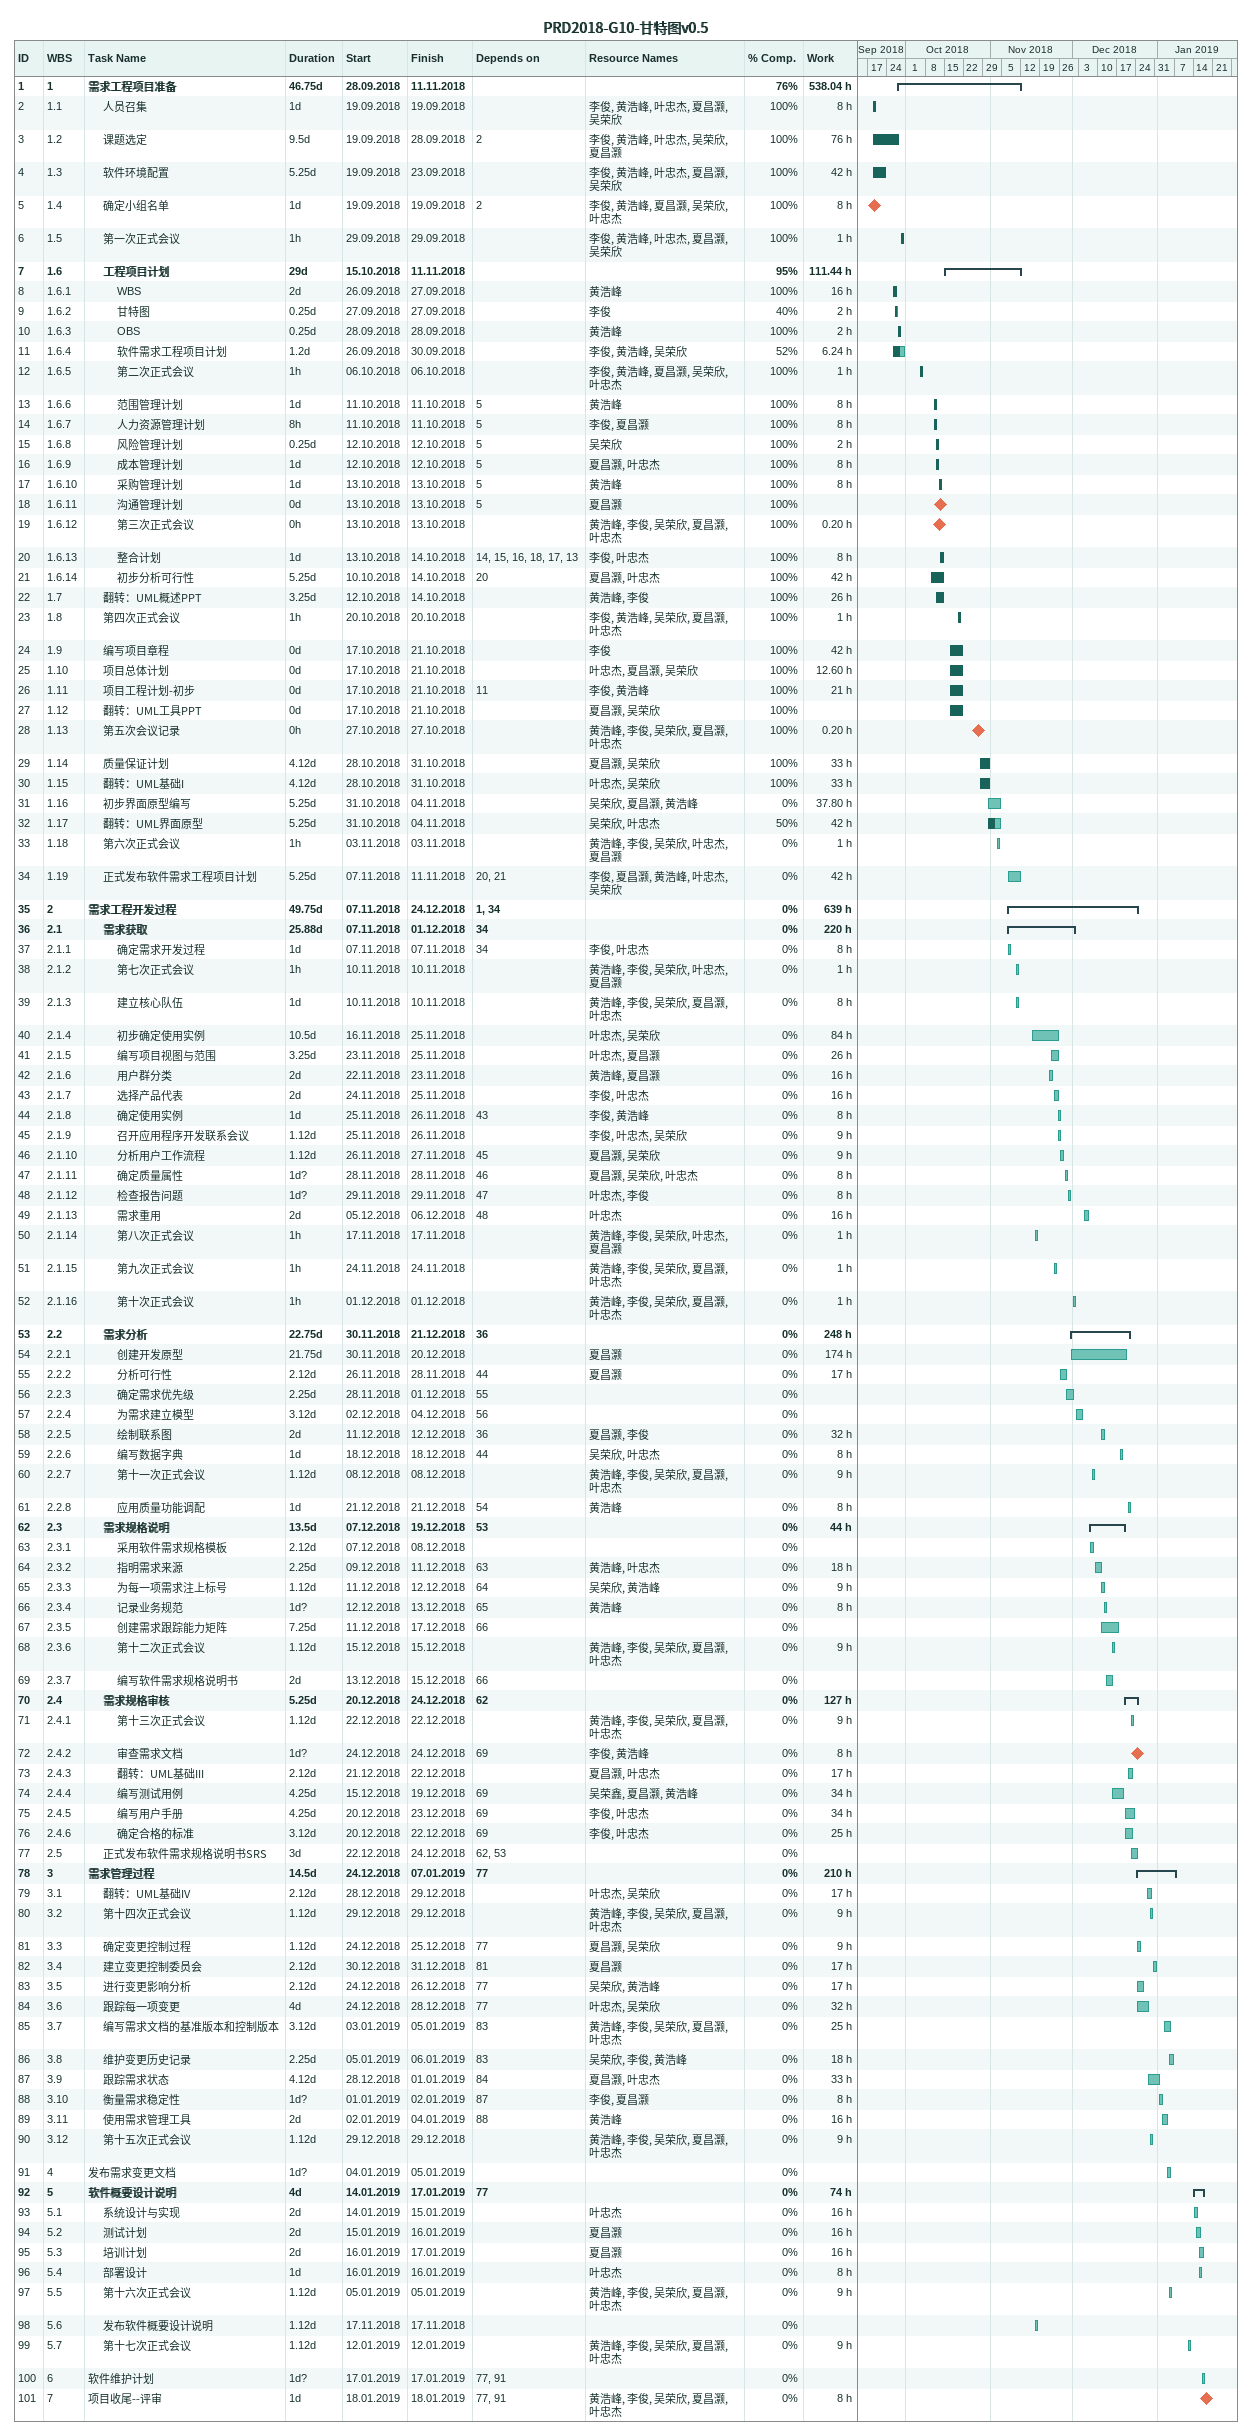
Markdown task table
PRD2018-G10-甘特图v0.5

| ID | WBS | Task | Duration | Start | Finish | Predecessors | Resources | % complete | Work (h) |
|---|---|---|---|---|---|---|---|---|---|
| 1 | 1 | **需求工程项目准备** | 46.75d | 2018-09-28 | 2018-11-11 |  |  | 76 | 538.04 |
| 2 | 1.1 | 人员召集 | 1d | 2018-09-19 | 2018-09-19 |  | 李俊, 黄浩峰, 叶忠杰, 夏昌灏, 吴荣欣 | 100 | 8 |
| 3 | 1.2 | 课题选定 | 9.5d | 2018-09-19 | 2018-09-28 | 2 | 李俊, 黄浩峰, 叶忠杰, 吴荣欣, 夏昌灏 | 100 | 76 |
| 4 | 1.3 | 软件环境配置 | 5.25d | 2018-09-19 | 2018-09-23 |  | 李俊, 黄浩峰, 叶忠杰, 夏昌灏, 吴荣欣 | 100 | 42 |
| 5 | 1.4 | 确定小组名单 | 1d | 2018-09-19 | 2018-09-19 | 2 | 李俊, 黄浩峰, 夏昌灏, 吴荣欣, 叶忠杰 | 100 | 8 |
| 6 | 1.5 | 第一次正式会议 | 1h | 2018-09-29 | 2018-09-29 |  | 李俊, 黄浩峰, 叶忠杰, 夏昌灏, 吴荣欣 | 100 | 1 |
| 7 | 1.6 | **工程项目计划** | 29d | 2018-10-15 | 2018-11-11 |  |  | 95 | 111.44 |
| 8 | 1.6.1 | WBS | 2d | 2018-09-26 | 2018-09-27 |  | 黄浩峰 | 100 | 16 |
| 9 | 1.6.2 | 甘特图 | 0.25d | 2018-09-27 | 2018-09-27 |  | 李俊 | 40 | 2 |
| 10 | 1.6.3 | OBS | 0.25d | 2018-09-28 | 2018-09-28 |  | 黄浩峰 | 100 | 2 |
| 11 | 1.6.4 | 软件需求工程项目计划 | 1.2d | 2018-09-26 | 2018-09-30 |  | 李俊, 黄浩峰, 吴荣欣 | 52 | 6.24 |
| 12 | 1.6.5 | 第二次正式会议 | 1h | 2018-10-06 | 2018-10-06 |  | 李俊, 黄浩峰, 夏昌灏, 吴荣欣, 叶忠杰 | 100 | 1 |
| 13 | 1.6.6 | 范围管理计划 | 1d | 2018-10-11 | 2018-10-11 | 5 | 黄浩峰 | 100 | 8 |
| 14 | 1.6.7 | 人力资源管理计划 | 8h | 2018-10-11 | 2018-10-11 | 5 | 李俊, 夏昌灏 | 100 | 8 |
| 15 | 1.6.8 | 风险管理计划 | 0.25d | 2018-10-12 | 2018-10-12 | 5 | 吴荣欣 | 100 | 2 |
| 16 | 1.6.9 | 成本管理计划 | 1d | 2018-10-12 | 2018-10-12 | 5 | 夏昌灏, 叶忠杰 | 100 | 8 |
| 17 | 1.6.10 | 采购管理计划 | 1d | 2018-10-13 | 2018-10-13 | 5 | 黄浩峰 | 100 | 8 |
| 18 | 1.6.11 | 沟通管理计划 | 0d | 2018-10-13 | 2018-10-13 | 5 | 夏昌灏 | 100 |  |
| 19 | 1.6.12 | 第三次正式会议 | 0h | 2018-10-13 | 2018-10-13 |  | 黄浩峰, 李俊, 吴荣欣, 夏昌灏, 叶忠杰 | 100 | 0.20 |
| 20 | 1.6.13 | 整合计划 | 1d | 2018-10-13 | 2018-10-14 | 14, 15, 16, 18, 17, 13 | 李俊, 叶忠杰 | 100 | 8 |
| 21 | 1.6.14 | 初步分析可行性 | 5.25d | 2018-10-10 | 2018-10-14 | 20 | 夏昌灏, 叶忠杰 | 100 | 42 |
| 22 | 1.7 | 翻转：UML概述PPT | 3.25d | 2018-10-12 | 2018-10-14 |  | 黄浩峰, 李俊 | 100 | 26 |
| 23 | 1.8 | 第四次正式会议 | 1h | 2018-10-20 | 2018-10-20 |  | 李俊, 黄浩峰, 吴荣欣, 夏昌灏, 叶忠杰 | 100 | 1 |
| 24 | 1.9 | 编写项目章程 | 0d | 2018-10-17 | 2018-10-21 |  | 李俊 | 100 | 42 |
| 25 | 1.10 | 项目总体计划 | 0d | 2018-10-17 | 2018-10-21 |  | 叶忠杰, 夏昌灏, 吴荣欣 | 100 | 12.60 |
| 26 | 1.11 | 项目工程计划-初步 | 0d | 2018-10-17 | 2018-10-21 | 11 | 李俊, 黄浩峰 | 100 | 21 |
| 27 | 1.12 | 翻转：UML工具PPT | 0d | 2018-10-17 | 2018-10-21 |  | 夏昌灏, 吴荣欣 | 100 |  |
| 28 | 1.13 | 第五次会议记录 | 0h | 2018-10-27 | 2018-10-27 |  | 黄浩峰, 李俊, 吴荣欣, 夏昌灏, 叶忠杰 | 100 | 0.20 |
| 29 | 1.14 | 质量保证计划 | 4.12d | 2018-10-28 | 2018-10-31 |  | 夏昌灏, 吴荣欣 | 100 | 33 |
| 30 | 1.15 | 翻转：UML基础I | 4.12d | 2018-10-28 | 2018-10-31 |  | 叶忠杰, 吴荣欣 | 100 | 33 |
| 31 | 1.16 | 初步界面原型编写 | 5.25d | 2018-10-31 | 2018-11-04 |  | 吴荣欣, 夏昌灏, 黄浩峰 | 0 | 37.80 |
| 32 | 1.17 | 翻转：UML界面原型 | 5.25d | 2018-10-31 | 2018-11-04 |  | 吴荣欣, 叶忠杰 | 50 | 42 |
| 33 | 1.18 | 第六次正式会议 | 1h | 2018-11-03 | 2018-11-03 |  | 黄浩峰, 李俊, 吴荣欣, 叶忠杰, 夏昌灏 | 0 | 1 |
| 34 | 1.19 | 正式发布软件需求工程项目计划 | 5.25d | 2018-11-07 | 2018-11-11 | 20, 21 | 李俊, 夏昌灏, 黄浩峰, 叶忠杰, 吴荣欣 | 0 | 42 |
| 35 | 2 | **需求工程开发过程** | 49.75d | 2018-11-07 | 2018-12-24 | 1, 34 |  | 0 | 639 |
| 36 | 2.1 | **需求获取** | 25.88d | 2018-11-07 | 2018-12-01 | 34 |  | 0 | 220 |
| 37 | 2.1.1 | 确定需求开发过程 | 1d | 2018-11-07 | 2018-11-07 | 34 | 李俊, 叶忠杰 | 0 | 8 |
| 38 | 2.1.2 | 第七次正式会议 | 1h | 2018-11-10 | 2018-11-10 |  | 黄浩峰, 李俊, 吴荣欣, 叶忠杰, 夏昌灏 | 0 | 1 |
| 39 | 2.1.3 | 建立核心队伍 | 1d | 2018-11-10 | 2018-11-10 |  | 黄浩峰, 李俊, 吴荣欣, 夏昌灏, 叶忠杰 | 0 | 8 |
| 40 | 2.1.4 | 初步确定使用实例 | 10.5d | 2018-11-16 | 2018-11-25 |  | 叶忠杰, 吴荣欣 | 0 | 84 |
| 41 | 2.1.5 | 编写项目视图与范围 | 3.25d | 2018-11-23 | 2018-11-25 |  | 叶忠杰, 夏昌灏 | 0 | 26 |
| 42 | 2.1.6 | 用户群分类 | 2d | 2018-11-22 | 2018-11-23 |  | 黄浩峰, 夏昌灏 | 0 | 16 |
| 43 | 2.1.7 | 选择产品代表 | 2d | 2018-11-24 | 2018-11-25 |  | 李俊, 叶忠杰 | 0 | 16 |
| 44 | 2.1.8 | 确定使用实例 | 1d | 2018-11-25 | 2018-11-26 | 43 | 李俊, 黄浩峰 | 0 | 8 |
| 45 | 2.1.9 | 召开应用程序开发联系会议 | 1.12d | 2018-11-25 | 2018-11-26 |  | 李俊, 叶忠杰, 吴荣欣 | 0 | 9 |
| 46 | 2.1.10 | 分析用户工作流程 | 1.12d | 2018-11-26 | 2018-11-27 | 45 | 夏昌灏, 吴荣欣 | 0 | 9 |
| 47 | 2.1.11 | 确定质量属性 | 1d? | 2018-11-28 | 2018-11-28 | 46 | 夏昌灏, 吴荣欣, 叶忠杰 | 0 | 8 |
| 48 | 2.1.12 | 检查报告问题 | 1d? | 2018-11-29 | 2018-11-29 | 47 | 叶忠杰, 李俊 | 0 | 8 |
| 49 | 2.1.13 | 需求重用 | 2d | 2018-12-05 | 2018-12-06 | 48 | 叶忠杰 | 0 | 16 |
| 50 | 2.1.14 | 第八次正式会议 | 1h | 2018-11-17 | 2018-11-17 |  | 黄浩峰, 李俊, 吴荣欣, 叶忠杰, 夏昌灏 | 0 | 1 |
| 51 | 2.1.15 | 第九次正式会议 | 1h | 2018-11-24 | 2018-11-24 |  | 黄浩峰, 李俊, 吴荣欣, 夏昌灏, 叶忠杰 | 0 | 1 |
| 52 | 2.1.16 | 第十次正式会议 | 1h | 2018-12-01 | 2018-12-01 |  | 黄浩峰, 李俊, 吴荣欣, 夏昌灏, 叶忠杰 | 0 | 1 |
| 53 | 2.2 | **需求分析** | 22.75d | 2018-11-30 | 2018-12-21 | 36 |  | 0 | 248 |
| 54 | 2.2.1 | 创建开发原型 | 21.75d | 2018-11-30 | 2018-12-20 |  | 夏昌灏 | 0 | 174 |
| 55 | 2.2.2 | 分析可行性 | 2.12d | 2018-11-26 | 2018-11-28 | 44 | 夏昌灏 | 0 | 17 |
| 56 | 2.2.3 | 确定需求优先级 | 2.25d | 2018-11-28 | 2018-12-01 | 55 |  | 0 |  |
| 57 | 2.2.4 | 为需求建立模型 | 3.12d | 2018-12-02 | 2018-12-04 | 56 |  | 0 |  |
| 58 | 2.2.5 | 绘制联系图 | 2d | 2018-12-11 | 2018-12-12 | 36 | 夏昌灏, 李俊 | 0 | 32 |
| 59 | 2.2.6 | 编写数据字典 | 1d | 2018-12-18 | 2018-12-18 | 44 | 吴荣欣, 叶忠杰 | 0 | 8 |
| 60 | 2.2.7 | 第十一次正式会议 | 1.12d | 2018-12-08 | 2018-12-08 |  | 黄浩峰, 李俊, 吴荣欣, 夏昌灏, 叶忠杰 | 0 | 9 |
| 61 | 2.2.8 | 应用质量功能调配 | 1d | 2018-12-21 | 2018-12-21 | 54 | 黄浩峰 | 0 | 8 |
| 62 | 2.3 | **需求规格说明** | 13.5d | 2018-12-07 | 2018-12-19 | 53 |  | 0 | 44 |
| 63 | 2.3.1 | 采用软件需求规格模板 | 2.12d | 2018-12-07 | 2018-12-08 |  |  | 0 |  |
| 64 | 2.3.2 | 指明需求来源 | 2.25d | 2018-12-09 | 2018-12-11 | 63 | 黄浩峰, 叶忠杰 | 0 | 18 |
| 65 | 2.3.3 | 为每一项需求注上标号 | 1.12d | 2018-12-11 | 2018-12-12 | 64 | 吴荣欣, 黄浩峰 | 0 | 9 |
| 66 | 2.3.4 | 记录业务规范 | 1d? | 2018-12-12 | 2018-12-13 | 65 | 黄浩峰 | 0 | 8 |
| 67 | 2.3.5 | 创建需求跟踪能力矩阵 | 7.25d | 2018-12-11 | 2018-12-17 | 66 |  | 0 |  |
| 68 | 2.3.6 | 第十二次正式会议 | 1.12d | 2018-12-15 | 2018-12-15 |  | 黄浩峰, 李俊, 吴荣欣, 夏昌灏, 叶忠杰 | 0 | 9 |
| 69 | 2.3.7 | 编写软件需求规格说明书 | 2d | 2018-12-13 | 2018-12-15 | 66 |  | 0 |  |
| 70 | 2.4 | **需求规格审核** | 5.25d | 2018-12-20 | 2018-12-24 | 62 |  | 0 | 127 |
| 71 | 2.4.1 | 第十三次正式会议 | 1.12d | 2018-12-22 | 2018-12-22 |  | 黄浩峰, 李俊, 吴荣欣, 夏昌灏, 叶忠杰 | 0 | 9 |
| 72 | 2.4.2 | 审查需求文档 | 1d? | 2018-12-24 | 2018-12-24 | 69 | 李俊, 黄浩峰 | 0 | 8 |
| 73 | 2.4.3 | 翻转：UML基础III | 2.12d | 2018-12-21 | 2018-12-22 |  | 夏昌灏, 叶忠杰 | 0 | 17 |
| 74 | 2.4.4 | 编写测试用例 | 4.25d | 2018-12-15 | 2018-12-19 | 69 | 吴荣鑫, 夏昌灏, 黄浩峰 | 0 | 34 |
| 75 | 2.4.5 | 编写用户手册 | 4.25d | 2018-12-20 | 2018-12-23 | 69 | 李俊, 叶忠杰 | 0 | 34 |
| 76 | 2.4.6 | 确定合格的标准 | 3.12d | 2018-12-20 | 2018-12-22 | 69 | 李俊, 叶忠杰 | 0 | 25 |
| 77 | 2.5 | 正式发布软件需求规格说明书SRS | 3d | 2018-12-22 | 2018-12-24 | 62, 53 |  | 0 |  |
| 78 | 3 | **需求管理过程** | 14.5d | 2018-12-24 | 2019-01-07 | 77 |  | 0 | 210 |
| 79 | 3.1 | 翻转：UML基础IV | 2.12d | 2018-12-28 | 2018-12-29 |  | 叶忠杰, 吴荣欣 | 0 | 17 |
| 80 | 3.2 | 第十四次正式会议 | 1.12d | 2018-12-29 | 2018-12-29 |  | 黄浩峰, 李俊, 吴荣欣, 夏昌灏, 叶忠杰 | 0 | 9 |
| 81 | 3.3 | 确定变更控制过程 | 1.12d | 2018-12-24 | 2018-12-25 | 77 | 夏昌灏, 吴荣欣 | 0 | 9 |
| 82 | 3.4 | 建立变更控制委员会 | 2.12d | 2018-12-30 | 2018-12-31 | 81 | 夏昌灏 | 0 | 17 |
| 83 | 3.5 | 进行变更影响分析 | 2.12d | 2018-12-24 | 2018-12-26 | 77 | 吴荣欣, 黄浩峰 | 0 | 17 |
| 84 | 3.6 | 跟踪每一项变更 | 4d | 2018-12-24 | 2018-12-28 | 77 | 叶忠杰, 吴荣欣 | 0 | 32 |
| 85 | 3.7 | 编写需求文档的基准版本和控制版本 | 3.12d | 2019-01-03 | 2019-01-05 | 83 | 黄浩峰, 李俊, 吴荣欣, 夏昌灏, 叶忠杰 | 0 | 25 |
| 86 | 3.8 | 维护变更历史记录 | 2.25d | 2019-01-05 | 2019-01-06 | 83 | 吴荣欣, 李俊, 黄浩峰 | 0 | 18 |
| 87 | 3.9 | 跟踪需求状态 | 4.12d | 2018-12-28 | 2019-01-01 | 84 | 夏昌灏, 叶忠杰 | 0 | 33 |
| 88 | 3.10 | 衡量需求稳定性 | 1d? | 2019-01-01 | 2019-01-02 | 87 | 李俊, 夏昌灏 | 0 | 8 |
| 89 | 3.11 | 使用需求管理工具 | 2d | 2019-01-02 | 2019-01-04 | 88 | 黄浩峰 | 0 | 16 |
| 90 | 3.12 | 第十五次正式会议 | 1.12d | 2018-12-29 | 2018-12-29 |  | 黄浩峰, 李俊, 吴荣欣, 夏昌灏, 叶忠杰 | 0 | 9 |
| 91 | 4 | 发布需求变更文档 | 1d? | 2019-01-04 | 2019-01-05 |  |  | 0 |  |
| 92 | 5 | **软件概要设计说明** | 4d | 2019-01-14 | 2019-01-17 | 77 |  | 0 | 74 |
| 93 | 5.1 | 系统设计与实现 | 2d | 2019-01-14 | 2019-01-15 |  | 叶忠杰 | 0 | 16 |
| 94 | 5.2 | 测试计划 | 2d | 2019-01-15 | 2019-01-16 |  | 夏昌灏 | 0 | 16 |
| 95 | 5.3 | 培训计划 | 2d | 2019-01-16 | 2019-01-17 |  | 夏昌灏 | 0 | 16 |
| 96 | 5.4 | 部署设计 | 1d | 2019-01-16 | 2019-01-16 |  | 叶忠杰 | 0 | 8 |
| 97 | 5.5 | 第十六次正式会议 | 1.12d | 2019-01-05 | 2019-01-05 |  | 黄浩峰, 李俊, 吴荣欣, 夏昌灏, 叶忠杰 | 0 | 9 |
| 98 | 5.6 | 发布软件概要设计说明 | 1.12d | 2018-11-17 | 2018-11-17 |  |  | 0 |  |
| 99 | 5.7 | 第十七次正式会议 | 1.12d | 2019-01-12 | 2019-01-12 |  | 黄浩峰, 李俊, 吴荣欣, 夏昌灏, 叶忠杰 | 0 | 9 |
| 100 | 6 | 软件维护计划 | 1d? | 2019-01-17 | 2019-01-17 | 77, 91 |  | 0 |  |
| 101 | 7 | 项目收尾--评审 | 1d | 2019-01-18 | 2019-01-18 | 77, 91 | 黄浩峰, 李俊, 吴荣欣, 夏昌灏, 叶忠杰 | 0 | 8 |
